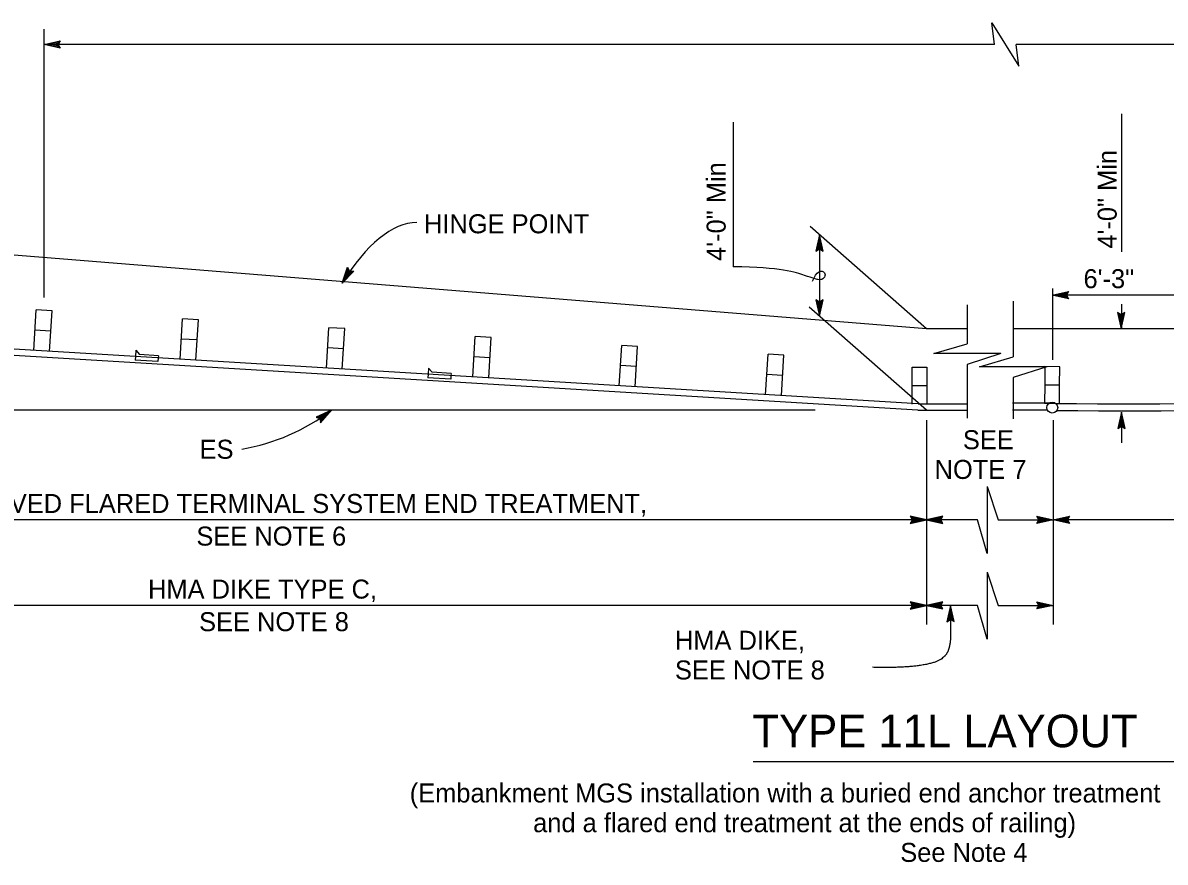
# Model space of a CAD drawing. Extents: x -893 to 867, y -474 to 712.
# Drawn here: x -357.8 to 62.6, y -105.5 to 203.5 of the extents above; entities that cross this region are included whole.
import ezdxf

# ---------------------------------------------------------------- set-up
doc = ezdxf.new("R2010")
doc.units = 0
doc.layers.add('tcd_RAILING', color=7, linetype='Continuous')
doc.layers.add('tcd_RAILING-anno', color=7, linetype='Continuous')

msp = doc.modelspace()

# ---------------------------------------------------------------- linework, layer by layer
at = {"layer": 'tcd_RAILING'}
for p, q in [((-25.16, 90.89), (-428.42, 123.36)), ((6.67, 101.07), (6.67, 80.51)), ((-353.77, 82.94), (-352.87, 97.83)), ((-347.95, 82.58), (-347.04, 97.47)), ((-10.22, 99.7), (-10.22, 85.36)), ((-299.9, 79.67), (-299, 94.56)), ((-294.07, 79.32), (-293.17, 94.21)), ((-28.29, 63.22), (-477.63, 90.44)), ((-246.03, 76.41), (-245.13, 91.3)), ((-240.2, 76.06), (-239.3, 90.94)), ((-10.22, 90.89), (-25.16, 90.89)), ((114.47, 90.89), (6.67, 90.89)), ((-28.43, 60.88), (-477.81, 88.11)), ((-192.16, 73.15), (-191.26, 88.03)), ((-186.33, 72.79), (-185.43, 87.68)), ((-138.29, 69.88), (-137.38, 84.77)), ((-132.46, 69.53), (-131.56, 84.42)), ((-22.56, 81.79), (-10.22, 85.36)), ((-316.37, 80.74), (-316.45, 79.36)), ((-316.23, 82.98), (-316.37, 80.74)), ((-316.23, 82.98), (-314.88, 81.4)), ((-307.91, 80.98), (-314.88, 81.4)), ((-307.96, 80.16), (-308.04, 78.85)), ((-307.91, 80.98), (-307.96, 80.16)), ((-84.42, 66.62), (-83.51, 81.51)), ((-78.59, 66.27), (-77.69, 81.15)), ((2.16, 81.79), (-22.56, 81.79)), ((2.16, 81.79), (-10.22, 77.77)), ((-5.67, 76.94), (6.67, 80.51)), ((-5.67, 76.94), (6.67, 80.51)), ((-308.04, 78.85), (-316.45, 79.36)), ((-208.49, 76.45), (-208.63, 74.21)), ((-208.49, 76.45), (-207.13, 74.87)), ((-10.22, 77.77), (-10.22, 57.93)), ((19.06, 76.94), (-5.67, 76.94)), ((19.06, 76.94), (-5.67, 76.94)), ((19.06, 76.94), (6.67, 72.92)), ((19.06, 76.94), (6.67, 72.92)), ((-208.63, 74.21), (-208.71, 72.83)), ((-200.29, 72.32), (-208.71, 72.83)), ((-200.17, 74.45), (-207.13, 74.87)), ((-200.21, 73.63), (-200.29, 72.32)), ((-200.17, 74.45), (-200.22, 73.64)), ((6.67, 72.92), (6.67, 57.76)), ((-30.45, 69.96), (-25.03, 69.96)), ((-28.29, 63.22), (-10.22, 63.22)), ((19.89, 63.46), (6.49, 63.46)), ((-66.14, 60.88), (-806.77, 60.88)), ((-28.43, 60.88), (-10.22, 60.88)), ((19.35, 60.88), (6.49, 60.88))]:
    msp.add_line(p, q, dxfattribs=at)
for points in [[(-347.04, 97.47), (-352.87, 97.83)], [(-293.17, 94.21), (-299, 94.56)], [(-347.5, 90.03), (-353.32, 90.38)], [(-239.3, 90.94), (-245.13, 91.3)], [(-293.62, 86.77), (-299.45, 87.12)], [(-185.43, 87.68), (-191.26, 88.03)], [(-131.56, 84.42), (-137.38, 84.77)], [(-239.75, 83.5), (-245.58, 83.85)], [(-185.88, 80.24), (-191.71, 80.59)], [(-77.69, 81.15), (-83.51, 81.51)], [(-132.01, 76.97), (-137.83, 77.33)], [(-30.45, 63.19), (-30.45, 76.72), (-25.03, 76.72), (-25.03, 63.19)], [(-78.14, 73.71), (-83.96, 74.06)]]:
    msp.add_lwpolyline(points, dxfattribs=at)
for points in [[(23.81, 76.94), (18.39, 76.98), (18.34, 70.22), (23.76, 70.17)], [(23.76, 70.17), (18.34, 70.22), (18.28, 63.45), (23.7, 63.41)]]:
    msp.add_lwpolyline(points, close=True, dxfattribs=at)
msp.add_circle((21.09, 61.86), 2, dxfattribs=at)
for radius, start in [(3076.65, 269.45702), (3079.23, 269.4662)]:
    msp.add_arc((51.5, 3139.93), radius, start, 274.02725, dxfattribs=at)
at = {"layer": 'tcd_RAILING-anno'}
for p, q in [((-349.96, 102.45), (-349.96, 201.26)), ((-0.21, 195.54), (-349.96, 195.54)), ((484.76, 195.54), (7.79, 195.54)), ((46.53, 169.98), (46.53, 119.21)), ((-96.33, 166.94), (-96.3, 113.69)), ((-25.16, 90.89), (-68.03, 128.52)), ((-64.6, 125.51), (-65.93, 119.51)), ((-64.61, 124.12), (-65.57, 119.74)), ((-64.6, 122.75), (-65.23, 119.92)), ((-64.6, 125.51), (-64.6, 95.5)), ((-63.26, 119.51), (-64.6, 125.51)), ((-64.6, 125.51), (-64.6, 125.51)), ((-63.62, 119.73), (-64.6, 124.13)), ((-63.98, 119.96), (-64.6, 122.75)), ((-65.93, 119.51), (-64.6, 120.31)), ((-65.93, 119.51), (-65.93, 119.51)), ((-64.6, 121.37), (-64.87, 120.16)), ((-64.32, 120.14), (-64.6, 121.37)), ((-64.6, 120.31), (-63.26, 119.51)), ((-63.26, 119.51), (-63.26, 119.51)), ((-240.23, 107.7), (-238.25, 113.52)), ((-238.25, 113.52), (-238.25, 113.52)), ((-238.25, 113.52), (-237.53, 112.15)), ((-235.97, 112.14), (-240.23, 107.7)), ((-239.51, 108.89), (-238.07, 113.14)), ((-236.39, 112.14), (-239.51, 108.88)), ((-238.79, 110.06), (-237.86, 112.8)), ((-236.81, 112.12), (-238.79, 110.06)), ((-238.08, 111.24), (-237.68, 112.42)), ((-237.2, 112.15), (-238.08, 111.24)), ((-237.53, 112.15), (-235.97, 112.14)), ((-235.97, 112.14), (-235.97, 112.14)), ((-240.23, 107.7), (-240.23, 107.7)), ((21.15, 105.68), (21.15, 79.5)), ((-64.6, 100.7), (-65.94, 101.5)), ((-65.94, 101.5), (-65.94, 101.5)), ((-65.94, 101.5), (-64.6, 95.5)), ((-65.59, 101.28), (-64.6, 96.88)), ((-65.23, 101.05), (-64.6, 98.26)), ((-64.6, 95.5), (-63.27, 101.5)), ((-63.27, 101.5), (-64.6, 100.7)), ((-64.6, 96.89), (-63.63, 101.27)), ((-64.6, 98.26), (-63.98, 101.09)), ((-63.27, 101.5), (-63.27, 101.5)), ((21.09, 103.26), (27.09, 104.59)), ((27.09, 101.92), (21.09, 103.26)), ((21.09, 103.26), (21.09, 103.26)), ((83.83, 103.26), (21.09, 103.26)), ((26.87, 102.27), (22.47, 103.26)), ((22.48, 103.26), (26.85, 104.23)), ((23.85, 103.26), (26.67, 103.88)), ((26.64, 102.63), (23.85, 103.26)), ((25.23, 103.25), (26.44, 103.52)), ((26.46, 102.98), (25.23, 103.25)), ((27.09, 104.59), (26.29, 103.26)), ((26.29, 103.26), (27.09, 101.92)), ((27.09, 104.59), (27.09, 104.59)), ((27.09, 101.92), (27.09, 101.92)), ((-25.16, 60.88), (-68.36, 98.8)), ((-64.88, 100.88), (-64.6, 99.65)), ((-64.6, 99.65), (-64.34, 100.85)), ((46.45, 96.13), (45.11, 96.93)), ((45.11, 96.93), (45.11, 96.93)), ((45.11, 96.93), (46.45, 90.93)), ((45.47, 96.71), (46.45, 92.31)), ((46.45, 90.93), (47.78, 96.93)), ((47.78, 96.93), (46.45, 96.13)), ((46.45, 92.32), (47.42, 96.7)), ((46.53, 99.93), (46.53, 90.89)), ((47.78, 96.93), (47.78, 96.93)), ((-64.6, 95.5), (-64.6, 95.5)), ((45.83, 96.48), (46.45, 93.69)), ((46.17, 96.31), (46.45, 95.08)), ((46.45, 93.69), (47.07, 96.52)), ((46.45, 95.08), (46.71, 96.28)), ((46.45, 90.93), (46.45, 90.93)), ((-244.19, 60.88), (-249.78, 58.34)), ((-245.3, 60.05), (-249.38, 58.19)), ((-246.4, 59.22), (-249.03, 58.02)), ((-248.25, 57.05), (-246.4, 59.22)), ((-248.22, 56.62), (-245.29, 60.05)), ((-248.18, 56.21), (-244.19, 60.88)), ((-244.19, 60.88), (-244.19, 60.88)), ((46.53, 60.19), (45.2, 54.19)), ((47.87, 54.19), (46.53, 60.19)), ((46.53, 60.19), (46.53, 60.19)), ((46.53, 60.19), (46.53, 48.89)), ((-249.78, 58.34), (-249.78, 58.34)), ((-249.78, 58.34), (-248.35, 57.76)), ((-247.5, 58.39), (-248.63, 57.88)), ((-248.35, 57.76), (-248.18, 56.21)), ((-248.32, 57.43), (-247.5, 58.39)), ((-248.18, 56.21), (-248.18, 56.21)), ((-25.16, 57.19), (-25.16, -18.03)), ((21.42, 57.19), (21.42, -18.03)), ((45.2, 54.19), (46.53, 54.99)), ((46.52, 58.8), (45.56, 54.43)), ((46.53, 57.43), (45.9, 54.61)), ((46.53, 56.05), (46.26, 54.84)), ((47.51, 54.41), (46.53, 58.81)), ((47.15, 54.64), (46.53, 57.43)), ((46.8, 54.82), (46.53, 56.05)), ((46.53, 54.99), (47.87, 54.19)), ((45.2, 54.19), (45.2, 54.19)), ((47.87, 54.19), (47.87, 54.19)), ((-2.85, 32.84), (1.13, 20.56)), ((-2.85, 32.84), (-2.85, 8.12)), ((-25.16, 20.56), (-31.16, 21.89)), ((-31.16, 21.89), (-31.16, 21.89)), ((-31.16, 21.89), (-30.36, 20.56)), ((-26.55, 20.57), (-30.92, 21.53)), ((-27.92, 20.56), (-30.75, 21.19)), ((-19.16, 21.9), (-25.16, 20.56)), ((-19.38, 21.55), (-23.78, 20.56)), ((-19.61, 21.19), (-22.4, 20.57)), ((-19.96, 20.56), (-19.16, 21.9)), ((-19.16, 21.9), (-19.16, 21.9)), ((16.22, 20.56), (15.42, 21.9)), ((15.42, 21.9), (15.42, 21.9)), ((15.42, 21.9), (21.42, 20.56)), ((15.64, 21.55), (20.04, 20.56)), ((15.87, 21.19), (18.66, 20.57)), ((21.42, 20.56), (27.42, 21.89)), ((22.81, 20.57), (27.19, 21.53)), ((24.18, 20.56), (27.01, 21.19)), ((27.42, 21.89), (26.62, 20.56)), ((27.42, 21.89), (27.42, 21.89)), ((-25.16, 20.56), (-490.32, 20.56)), ((-30.36, 20.56), (-31.16, 19.22)), ((-31.16, 19.22), (-25.16, 20.56)), ((-31.16, 19.22), (-31.16, 19.22)), ((-30.94, 19.58), (-26.54, 20.56)), ((-30.71, 19.94), (-27.92, 20.56)), ((-30.53, 20.29), (-29.3, 20.56)), ((-29.3, 20.56), (-30.51, 20.83)), ((-25.16, 20.56), (-25.16, 20.56)), ((-25.16, 20.56), (-19.16, 19.23)), ((-25.16, 20.56), (-25.16, 20.56)), ((-6.46, 20.56), (-25.16, 20.56)), ((-23.77, 20.56), (-19.39, 19.59)), ((-22.4, 20.57), (-19.57, 19.94)), ((-19.79, 20.84), (-21.01, 20.57)), ((-21.01, 20.57), (-19.81, 20.3)), ((-19.16, 19.23), (-19.96, 20.56)), ((-19.16, 19.23), (-19.16, 19.23)), ((-2.85, 8.12), (-6.46, 20.56)), ((1.13, 20.56), (21.42, 20.56)), ((21.42, 20.56), (15.42, 19.23)), ((15.42, 19.23), (16.22, 20.56)), ((15.42, 19.23), (15.42, 19.23)), ((20.03, 20.56), (15.66, 19.59)), ((18.66, 20.57), (15.83, 19.94)), ((16.05, 20.84), (17.28, 20.57)), ((17.28, 20.57), (16.07, 20.3)), ((21.42, 20.56), (21.42, 20.56)), ((266.95, 20.56), (21.42, 20.56)), ((27.42, 19.22), (21.42, 20.56)), ((21.42, 20.56), (21.42, 20.56)), ((27.2, 19.58), (22.8, 20.56)), ((26.97, 19.94), (24.18, 20.56)), ((25.57, 20.56), (26.77, 20.83)), ((26.79, 20.29), (25.57, 20.56)), ((26.62, 20.56), (27.42, 19.22)), ((27.42, 19.22), (27.42, 19.22)), ((-2.85, 1.33), (1.13, -10.95)), ((-2.85, 1.33), (-2.85, -23.4)), ((-25.16, -10.95), (-490.32, -10.95)), ((-25.16, -10.95), (-31.16, -9.62)), ((-31.16, -9.62), (-31.16, -9.62)), ((-31.16, -9.62), (-30.36, -10.95)), ((-25.16, -10.95), (-31.16, -9.62)), ((-31.16, -9.62), (-31.16, -9.62)), ((-31.16, -9.62), (-30.36, -10.95)), ((-30.36, -10.95), (-31.16, -12.29)), ((-31.16, -12.29), (-25.16, -10.95)), ((-30.36, -10.95), (-31.16, -12.29)), ((-31.16, -12.29), (-25.16, -10.95)), ((-31.16, -12.29), (-31.16, -12.29)), ((-31.16, -12.29), (-31.16, -12.29)), ((-30.94, -11.94), (-26.54, -10.95)), ((-30.94, -11.94), (-26.54, -10.95)), ((-26.55, -10.95), (-30.92, -9.98)), ((-26.55, -10.95), (-30.92, -9.98)), ((-27.92, -10.95), (-30.75, -10.33)), ((-27.92, -10.95), (-30.75, -10.33)), ((-30.71, -11.58), (-27.92, -10.95)), ((-30.71, -11.58), (-27.92, -10.95)), ((-30.53, -11.23), (-29.3, -10.95)), ((-30.53, -11.23), (-29.3, -10.95)), ((-29.3, -10.95), (-30.51, -10.69)), ((-29.3, -10.95), (-30.51, -10.69)), ((-19.16, -9.61), (-25.16, -10.95)), ((-25.16, -10.95), (-25.16, -10.95)), ((-25.16, -10.95), (-19.16, -12.28)), ((-25.16, -10.95), (-25.16, -10.95)), ((-25.16, -10.95), (-25.16, -10.95)), ((-6.46, -10.95), (-25.16, -10.95)), ((-19.38, -9.97), (-23.78, -10.95)), ((-23.77, -10.95), (-19.39, -11.92)), ((-19.61, -10.33), (-22.4, -10.95)), ((-22.4, -10.95), (-19.57, -11.57)), ((-19.79, -10.67), (-21.01, -10.95)), ((-21.01, -10.95), (-19.81, -11.22)), ((-19.96, -10.95), (-19.16, -9.61)), ((-19.16, -12.28), (-19.96, -10.95)), ((-19.16, -9.61), (-19.16, -9.61)), ((-19.16, -12.28), (-19.16, -12.28)), ((-16.41, -10.96), (-17.66, -16.97)), ((-17.3, -16.76), (-16.39, -12.35)), ((-16.41, -10.96), (-16.41, -10.96)), ((-14.99, -16.94), (-16.41, -10.96)), ((-16.39, -12.33), (-15.34, -16.73)), ((-2.85, -23.4), (-6.46, -10.95)), ((1.13, -10.95), (21.42, -10.95)), ((16.22, -10.95), (15.42, -9.61)), ((15.42, -9.61), (15.42, -9.61)), ((15.42, -9.61), (21.42, -10.95)), ((21.42, -10.95), (15.42, -12.28)), ((15.42, -12.28), (16.22, -10.95)), ((15.42, -12.28), (15.42, -12.28)), ((15.64, -9.97), (20.04, -10.95)), ((20.03, -10.95), (15.66, -11.92)), ((18.66, -10.95), (15.83, -11.57)), ((15.87, -10.33), (18.66, -10.95)), ((16.05, -10.67), (17.28, -10.95)), ((17.28, -10.95), (16.07, -11.22)), ((21.42, -10.95), (21.42, -10.95)), ((-17.66, -16.97), (-16.34, -16.16)), ((-16.37, -13.72), (-16.95, -16.54)), ((-16.6, -16.32), (-16.35, -15.1)), ((-15.7, -16.52), (-16.37, -13.72)), ((-16.35, -15.1), (-16.06, -16.32)), ((-16.34, -16.16), (-14.99, -16.94)), ((-17.66, -16.97), (-17.66, -16.97)), ((-14.99, -16.94), (-14.99, -16.94)), ((-89.04, -68.38), (89.35, -68.38))]:
    msp.add_line(p, q, dxfattribs=at)
msp.add_lwpolyline([(-0.21, 195.54), (-1.21, 203.54), (8.79, 187.54), (7.79, 195.54)], dxfattribs=at)
msp.add_lwpolyline([(-0.21, 195.54), (-1.21, 203.54), (8.79, 187.54), (7.79, 195.54)], dxfattribs=at)
msp.add_lwpolyline([(-344.05, 194.22), (-349.96, 195.54), (-344.05, 196.85), (-344.26, 196.5), (-348.59, 195.54), (-344.26, 194.57), (-344.47, 194.92), (-347.24, 195.53), (-344.47, 196.15), (-344.68, 195.8), (-345.88, 195.53), (-344.68, 195.27), (-344.84, 195.54), (-344.05, 196.85), (-344.84, 195.54)], close=True, dxfattribs=at)
msp.add_arc((-290.54, 122.68), 77.26, 279.9901, 306.871, dxfattribs=at)
msp.add_ellipse((-225.61, 59.83), major_axis=(-15.99, -69.88), ratio=0.436863, start_param=3.243812, end_param=4.062009, dxfattribs=at)
for points, degree in [([(-67.21, 108.43), (-65.45, 112.26), (-63.15, 112.34), (-62.23, 110.81), (-63.15, 109.04), (-64.99, 108.81), (-67.76, 109.74), (-78.83, 113.59), (-96.3, 113.69)], 3), ([(-16.41, -10.96), (-16.28, -21.81), (-16.54, -25.56), (-17.9, -29.57), (-22.67, -32.47), (-34.95, -34.01), (-45.09, -33.75)], 2)]:
    msp.add_open_spline(points, degree=degree, dxfattribs=at)

# ---------------------------------------------------------------- texts
for p in [(44.8, 120.41), (-99.12, 115.88)]:
    msp.add_text('4\'-0" Min', height=7, rotation=90, dxfattribs=at).set_placement(p)
for s, height, p in [('HINGE POINT', 7, (-210.13, 126.05)), ('6\'-3"', 7, (32.59, 105.84)), ('SEE', 7, (-11.81, 46.55)), ('ES', 7, (-292.73, 43.04)), ('NOTE 7', 7, (-22.22, 35.61)), ('CALTRANS APPROVED FLARED TERMINAL SYSTEM END TREATMENT,', 7, (-447.89, 23.06)), ('SEE NOTE 6', 7, (-293.9, 11.06)), ('HMA DIKE TYPE C,', 7, (-311.7, -8.45)), ('SEE NOTE 8', 7, (-292.91, -20.45)), ('HMA DIKE,', 7, (-117.78, -27.29)), ('SEE NOTE 8', 7, (-117.78, -38.23)), ('TYPE 11L LAYOUT', 12, (-89.25, -63.18)), ('(Embankment MGS installation with a buried end anchor treatment', 7, (-215.4, -83.52)), ('and a flared end treatment at the ends of railing)', 7, (-169.98, -94.46)), ('See Note 4', 7, (-34.86, -105.4))]:
    msp.add_text(s, height=height, dxfattribs=at).set_placement(p)

doc.saveas('drawing.dxf')
